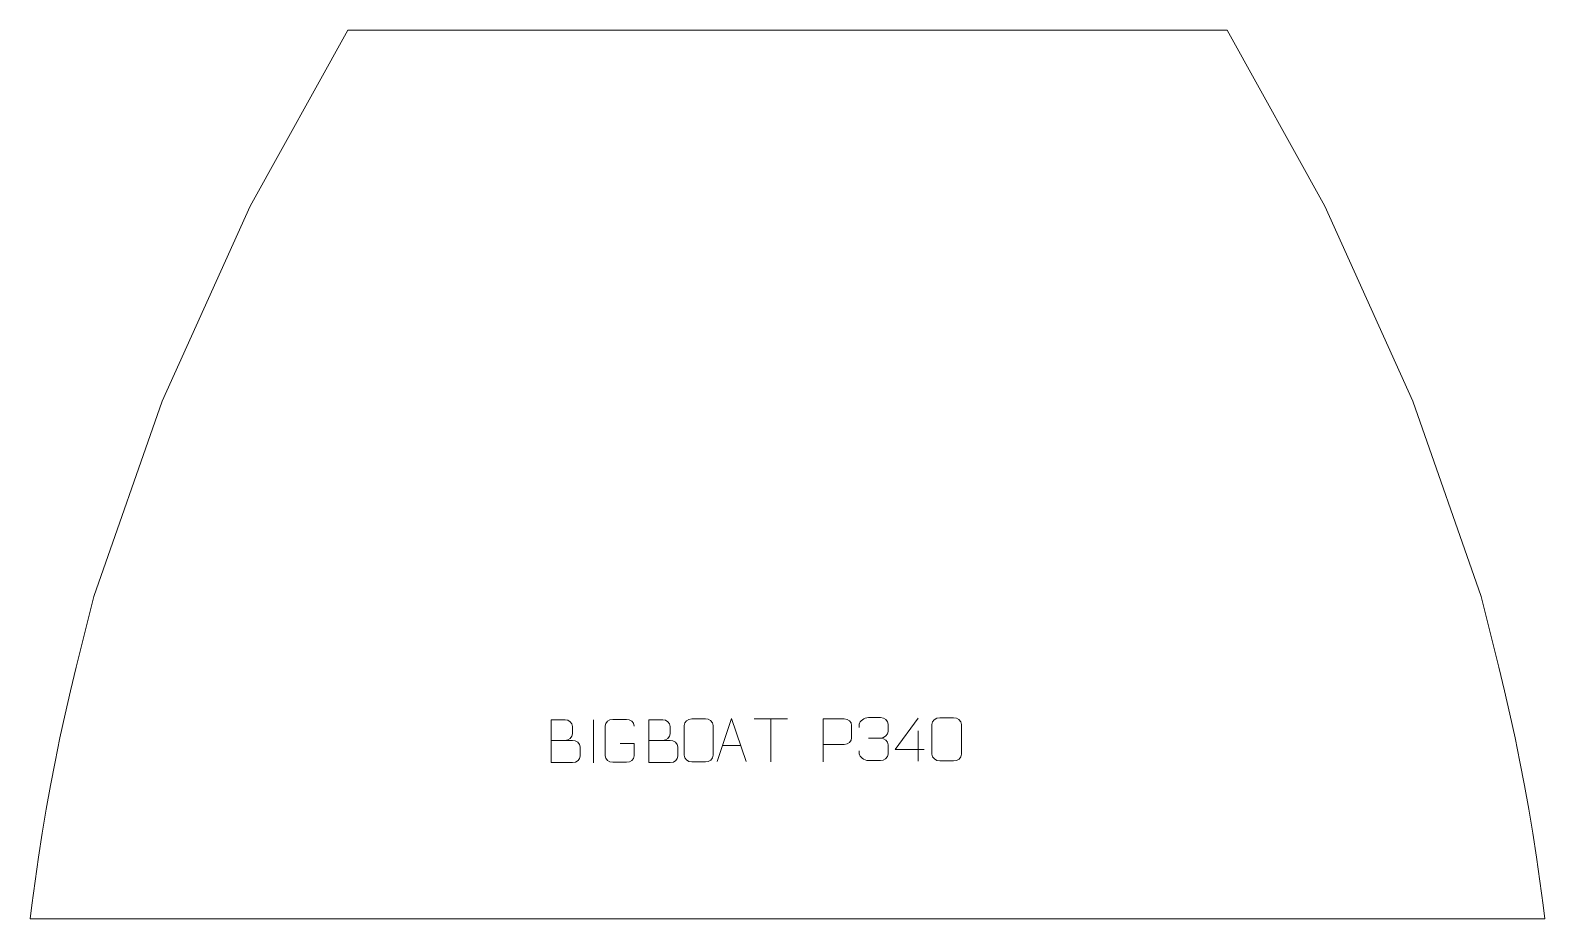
# Model space of a CAD drawing. Header units: millimetres. Extents: x -379 to 397, y 869 to 1324.
import ezdxf

# ---------------------------------------------------------------- set-up
doc = ezdxf.new("R2010")
doc.units = ezdxf.units.MM
doc.header["$MEASUREMENT"] = 0
doc.layers.add('layer 1', color=7, linetype='Continuous')

msp = doc.modelspace()

# ---------------------------------------------------------------- linework, layer by layer
at = {"layer": 'layer 1', "color": 242, "lineweight": 9}
msp.add_open_spline([(-216.0072, 1324.1836), (-216.0072, 1324.1836), (233.9928, 1324.1836), (233.9928, 1324.1836), (233.9928, 1324.1836), (233.9928, 1324.1836), (283.9922, 1234.1838), (283.9922, 1234.1838), (283.9922, 1234.1838), (283.9922, 1234.1838), (328.9921, 1134.1833), (328.9921, 1134.1833), (328.9921, 1134.1833), (328.9921, 1134.1833), (363.9923, 1034.1841), (363.9923, 1034.1841), (363.9923, 1034.1841), (363.9923, 1034.1841), (373.0394, 997.9907), (373.0394, 997.9907), (373.0394, 997.9907), (373.0394, 997.9907), (375.9739, 985.9464), (375.9739, 985.9464), (375.9739, 985.9464), (375.9739, 985.9464), (378.7597, 973.8657), (378.7597, 973.8657), (378.7597, 973.8657), (378.7597, 973.8657), (381.3999, 961.7541), (381.3999, 961.7541), (381.3999, 961.7541), (381.3999, 961.7541), (383.8924, 949.6091), (383.8924, 949.6091), (383.8924, 949.6091), (383.8924, 949.6091), (386.2349, 937.436), (386.2349, 937.436), (386.2349, 937.436), (386.2349, 937.436), (388.432, 925.2352), (388.432, 925.2352), (388.432, 925.2352), (388.432, 925.2352), (390.478, 913.009), (390.478, 913.009), (390.478, 913.009), (390.478, 913.009), (392.3758, 900.7578), (392.3758, 900.7578), (392.3758, 900.7578), (392.3758, 900.7578), (394.1257, 888.4856), (394.1257, 888.4856), (394.1257, 888.4856), (394.1257, 888.4856), (395.7241, 876.1924), (395.7241, 876.1924), (395.7241, 876.1924), (395.7241, 876.1924), (396.5491, 869.1841), (396.5491, 869.1841), (396.5491, 869.1841), (396.5491, 869.1841), (-378.5651, 869.1841), (-378.5651, 869.1841), (-378.5651, 869.1841), (-378.5651, 869.1841), (-377.7401, 876.1924), (-377.7401, 876.1924), (-377.7401, 876.1924), (-377.7401, 876.1924), (-376.1401, 888.4856), (-376.1401, 888.4856), (-376.1401, 888.4856), (-376.1401, 888.4856), (-374.3918, 900.7578), (-374.3918, 900.7578), (-374.3918, 900.7578), (-374.3918, 900.7578), (-372.494, 913.009), (-372.494, 913.009), (-372.494, 913.009), (-372.494, 913.009), (-370.4464, 925.2352), (-370.4464, 925.2352), (-370.4464, 925.2352), (-370.4464, 925.2352), (-368.2509, 937.436), (-368.2509, 937.436), (-368.2509, 937.436), (-368.2509, 937.436), (-365.9068, 949.6091), (-365.9068, 949.6091), (-365.9068, 949.6091), (-365.9068, 949.6091), (-363.4148, 961.7541), (-363.4148, 961.7541), (-363.4148, 961.7541), (-363.4148, 961.7541), (-360.7757, 973.8657), (-360.7757, 973.8657), (-360.7757, 973.8657), (-360.7757, 973.8657), (-357.9883, 985.9464), (-357.9883, 985.9464), (-357.9883, 985.9464), (-357.9883, 985.9464), (-355.0554, 997.9907), (-355.0554, 997.9907), (-355.0554, 997.9907), (-355.0554, 997.9907), (-346.0067, 1034.1841), (-346.0067, 1034.1841), (-346.0067, 1034.1841), (-346.0067, 1034.1841), (-311.0066, 1134.1833), (-311.0066, 1134.1833), (-311.0066, 1134.1833), (-311.0066, 1134.1833), (-266.0066, 1234.1838), (-266.0066, 1234.1838), (-266.0066, 1234.1838), (-266.0066, 1234.1838), (-216.0072, 1324.1836), (-216.0072, 1324.1836)], degree=3, knots=[0, 0, 0, 0, 0.03030303, 0.03030303, 0.03030303, 0.03030303, 0.06060606, 0.06060606, 0.06060606, 0.06060606, 0.09090909, 0.09090909, 0.09090909, 0.09090909, 0.12121212, 0.12121212, 0.12121212, 0.12121212, 0.15151515, 0.15151515, 0.15151515, 0.15151515, 0.18181818, 0.18181818, 0.18181818, 0.18181818, 0.21212121, 0.21212121, 0.21212121, 0.21212121, 0.24242424, 0.24242424, 0.24242424, 0.24242424, 0.27272727, 0.27272727, 0.27272727, 0.27272727, 0.3030303, 0.3030303, 0.3030303, 0.3030303, 0.33333333, 0.33333333, 0.33333333, 0.33333333, 0.36363636, 0.36363636, 0.36363636, 0.36363636, 0.39393939, 0.39393939, 0.39393939, 0.39393939, 0.42424242, 0.42424242, 0.42424242, 0.42424242, 0.45454545, 0.45454545, 0.45454545, 0.45454545, 0.48484848, 0.48484848, 0.48484848, 0.48484848, 0.51515152, 0.51515152, 0.51515152, 0.51515152, 0.54545455, 0.54545455, 0.54545455, 0.54545455, 0.57575758, 0.57575758, 0.57575758, 0.57575758, 0.60606061, 0.60606061, 0.60606061, 0.60606061, 0.63636364, 0.63636364, 0.63636364, 0.63636364, 0.66666667, 0.66666667, 0.66666667, 0.66666667, 0.6969697, 0.6969697, 0.6969697, 0.6969697, 0.72727273, 0.72727273, 0.72727273, 0.72727273, 0.75757576, 0.75757576, 0.75757576, 0.75757576, 0.78787879, 0.78787879, 0.78787879, 0.78787879, 0.81818182, 0.81818182, 0.81818182, 0.81818182, 0.84848485, 0.84848485, 0.84848485, 0.84848485, 0.87878788, 0.87878788, 0.87878788, 0.87878788, 0.90909091, 0.90909091, 0.90909091, 0.90909091, 0.93939394, 0.93939394, 0.93939394, 0.93939394, 1, 1, 1, 1], dxfattribs=at)
at = {"layer": 'layer 1', "color": 250, "lineweight": 9}
for points, knots in [([(-111.9338, 960.5434), (-108.2952, 960.5438), (-104.7081, 960.5438), (-101.0687, 960.5434), (-101.0687, 960.5434), (-99.0933, 960.5282), (-97.1697, 958.9976), (-97.1697, 957.1906), (-97.1697, 957.1906), (-97.1701, 956.1957), (-97.1701, 953.5073), (-97.1697, 952.512), (-97.1697, 952.512), (-97.1521, 950.8741), (-98.6942, 949.0986), (-101.0157, 949.1135), (-101.0157, 949.1135), (-104.6555, 949.1138), (-108.2949, 949.1138), (-111.9338, 949.1135), (-111.9338, 949.1135), (-111.9338, 956.447), (-111.9338, 963.7801), (-111.9338, 971.1129), (-111.9338, 971.1129), (-109.5601, 971.1129), (-107.186, 971.1129), (-104.8118, 971.1129), (-104.8118, 971.1129), (-103.131, 971.1285), (-101.0342, 969.4441), (-101.0165, 967.714), (-101.0165, 967.714), (-101.0169, 965.8925), (-101.0169, 965.7638), (-101.0165, 963.942), (-101.0165, 963.942), (-100.9992, 962.1205), (-102.8537, 960.5282), (-104.8637, 960.5434)], [0, 0, 0, 0, 0.09090909, 0.09090909, 0.09090909, 0.09090909, 0.18181818, 0.18181818, 0.18181818, 0.18181818, 0.27272727, 0.27272727, 0.27272727, 0.27272727, 0.36363636, 0.36363636, 0.36363636, 0.36363636, 0.45454545, 0.45454545, 0.45454545, 0.45454545, 0.54545455, 0.54545455, 0.54545455, 0.54545455, 0.63636364, 0.63636364, 0.63636364, 0.63636364, 0.72727273, 0.72727273, 0.72727273, 0.72727273, 0.81818182, 0.81818182, 0.81818182, 0.81818182, 1, 1, 1, 1]), ([(-76.6622, 958.9679), (-76.6622, 958.9679), (-69.4941, 958.9679), (-69.4941, 958.9679), (-69.4941, 958.9679), (-69.4941, 958.9679), (-69.4941, 952.6484), (-69.4941, 952.6484), (-69.4941, 952.6484), (-69.6338, 950.6001), (-71.311, 949.2956), (-73.4588, 949.2861), (-73.4588, 949.2861), (-75.7906, 949.2864), (-78.1226, 949.2864), (-80.4541, 949.2861), (-80.4541, 949.2861), (-82.379, 949.1932), (-84.3512, 950.8546), (-84.34, 952.6331), (-84.34, 952.6331), (-84.3396, 957.72), (-84.3396, 962.8067), (-84.34, 967.893), (-84.34, 967.893), (-84.3358, 969.778), (-82.589, 971.2936), (-80.4367, 971.2819), (-80.4367, 971.2819), (-78.111, 971.2819), (-75.7849, 971.2819), (-73.4588, 971.2819), (-73.4588, 971.2819), (-71.5121, 971.313), (-69.5207, 969.9981), (-69.4941, 967.849)], [0, 0, 0, 0, 0.1, 0.1, 0.1, 0.1, 0.2, 0.2, 0.2, 0.2, 0.3, 0.3, 0.3, 0.3, 0.4, 0.4, 0.4, 0.4, 0.5, 0.5, 0.5, 0.5, 0.6, 0.6, 0.6, 0.6, 0.7, 0.7, 0.7, 0.7, 0.8, 0.8, 0.8, 0.8, 1, 1, 1, 1]), ([(-61.9338, 960.5434), (-58.2952, 960.5438), (-54.7081, 960.5438), (-51.0687, 960.5434), (-51.0687, 960.5434), (-49.0933, 960.5282), (-47.1697, 958.9976), (-47.1697, 957.1906), (-47.1697, 957.1906), (-47.1701, 956.1957), (-47.1701, 953.5073), (-47.1697, 952.512), (-47.1697, 952.512), (-47.1521, 950.8741), (-48.6942, 949.0986), (-51.0157, 949.1135), (-51.0157, 949.1135), (-54.6555, 949.1138), (-58.2949, 949.1138), (-61.9338, 949.1135), (-61.9338, 949.1135), (-61.9338, 956.447), (-61.9338, 963.7801), (-61.9338, 971.1129), (-61.9338, 971.1129), (-59.5601, 971.1129), (-57.186, 971.1129), (-54.8118, 971.1129), (-54.8118, 971.1129), (-53.131, 971.1285), (-51.0342, 969.4441), (-51.0165, 967.714), (-51.0165, 967.714), (-51.0169, 965.8925), (-51.0169, 965.7638), (-51.0165, 963.942), (-51.0165, 963.942), (-50.9992, 962.1205), (-52.8537, 960.5282), (-54.8637, 960.5434)], [0, 0, 0, 0, 0.09090909, 0.09090909, 0.09090909, 0.09090909, 0.18181818, 0.18181818, 0.18181818, 0.18181818, 0.27272727, 0.27272727, 0.27272727, 0.27272727, 0.36363636, 0.36363636, 0.36363636, 0.36363636, 0.45454545, 0.45454545, 0.45454545, 0.45454545, 0.54545455, 0.54545455, 0.54545455, 0.54545455, 0.63636364, 0.63636364, 0.63636364, 0.63636364, 0.72727273, 0.72727273, 0.72727273, 0.72727273, 0.81818182, 0.81818182, 0.81818182, 0.81818182, 1, 1, 1, 1]), ([(-40.0209, 971.5432), (-37.6952, 971.5432), (-35.3691, 971.5432), (-33.043, 971.5432), (-33.043, 971.5432), (-31.0964, 971.5745), (-29.105, 970.2595), (-29.0783, 968.1105), (-29.0783, 968.1105), (-29.0787, 963.0439), (-29.0787, 957.977), (-29.0783, 952.9098), (-29.0783, 952.9098), (-29.2181, 950.8615), (-30.8953, 949.557), (-33.043, 949.5475), (-33.043, 949.5475), (-35.3749, 949.5479), (-37.7068, 949.5479), (-40.0383, 949.5475), (-40.0383, 949.5475), (-41.9633, 949.4546), (-43.9354, 951.116), (-43.9242, 952.8945), (-43.9242, 952.8945), (-43.9239, 957.9815), (-43.9239, 963.0681), (-43.9242, 968.1544), (-43.9242, 968.1544), (-43.92, 970.0394), (-42.1733, 971.5551), (-40.0209, 971.5432)], [0, 0, 0, 0, 0.11111111, 0.11111111, 0.11111111, 0.11111111, 0.22222222, 0.22222222, 0.22222222, 0.22222222, 0.33333333, 0.33333333, 0.33333333, 0.33333333, 0.44444444, 0.44444444, 0.44444444, 0.44444444, 0.55555556, 0.55555556, 0.55555556, 0.55555556, 0.66666667, 0.66666667, 0.66666667, 0.66666667, 0.77777778, 0.77777778, 0.77777778, 0.77777778, 1, 1, 1, 1]), ([(-27.0529, 949.6884), (-27.0529, 949.6884), (-19.6819, 971.6879), (-19.6819, 971.6879), (-19.6819, 971.6879), (-19.6819, 971.6879), (-12.112, 949.6884), (-12.112, 949.6884)], [0, 0, 0, 0, 0.33333333, 0.33333333, 0.33333333, 0.33333333, 1, 1, 1, 1]), ([(27.1666, 949.544), (27.1666, 949.544), (27.1666, 971.5434), (27.1666, 971.5434), (27.1666, 971.5434), (30.7616, 971.5434), (34.3569, 971.5434), (37.9523, 971.5434), (37.9523, 971.5434), (40.2775, 971.51), (41.8349, 970.1964), (41.8307, 968.1103), (41.8307, 968.1103), (41.8303, 966.3157), (41.8303, 963.6185), (41.8307, 961.8235), (41.8307, 961.8235), (41.8242, 960.1702), (40.012, 958.4582), (38.0024, 958.4413), (38.0024, 958.4413), (38.0024, 958.4413), (27.1666, 958.4413), (27.1666, 958.4413)], [0, 0, 0, 0, 0.14285714, 0.14285714, 0.14285714, 0.14285714, 0.28571429, 0.28571429, 0.28571429, 0.28571429, 0.42857143, 0.42857143, 0.42857143, 0.42857143, 0.57142857, 0.57142857, 0.57142857, 0.57142857, 0.71428571, 0.71428571, 0.71428571, 0.71428571, 1, 1, 1, 1]), ([(45.7183, 967.1523), (45.7183, 967.1523), (45.7183, 968.7897), (45.7183, 968.7897), (45.7183, 968.7897), (45.704, 970.3254), (48.3685, 972.1928), (50.4276, 972.1727), (50.4276, 972.1727), (52.4917, 972.1727), (54.5557, 972.1727), (56.6194, 972.1727), (56.6194, 972.1727), (58.8139, 972.1805), (60.4122, 970.5523), (60.4566, 968.8666), (60.4566, 968.8666), (60.4562, 967.6014), (60.4562, 966.3362), (60.4566, 965.0706), (60.4566, 965.0706), (60.408, 963.6129), (58.8054, 961.6468), (56.6071, 961.6557), (56.6071, 961.6557), (58.8108, 961.6458), (60.4188, 960.0561), (60.4728, 958.2404), (60.4728, 958.2404), (60.4724, 956.667), (60.4724, 955.0935), (60.4728, 953.5198), (60.4728, 953.5198), (60.4829, 951.7024), (58.428, 950.148), (56.6071, 950.1552), (56.6071, 950.1552), (54.5418, 950.1555), (52.4766, 950.1555), (50.411, 950.1552), (50.411, 950.1552), (48.2424, 950.1654), (45.7114, 952.2814), (45.6928, 953.5701), (45.6928, 953.5701), (45.6928, 953.5701), (45.6928, 955.2527), (45.6928, 955.2527)], [0, 0, 0, 0, 0.07692308, 0.07692308, 0.07692308, 0.07692308, 0.15384615, 0.15384615, 0.15384615, 0.15384615, 0.23076923, 0.23076923, 0.23076923, 0.23076923, 0.30769231, 0.30769231, 0.30769231, 0.30769231, 0.38461538, 0.38461538, 0.38461538, 0.38461538, 0.46153846, 0.46153846, 0.46153846, 0.46153846, 0.53846154, 0.53846154, 0.53846154, 0.53846154, 0.61538462, 0.61538462, 0.61538462, 0.61538462, 0.69230769, 0.69230769, 0.69230769, 0.69230769, 0.76923077, 0.76923077, 0.76923077, 0.76923077, 0.84615385, 0.84615385, 0.84615385, 0.84615385, 1, 1, 1, 1]), ([(78.8833, 955.8802), (78.8833, 955.8802), (64.0616, 955.8802), (64.0616, 955.8802), (64.0616, 955.8802), (64.0616, 955.8802), (75.9392, 971.8114), (75.9392, 971.8114)], [0, 0, 0, 0, 0.33333333, 0.33333333, 0.33333333, 0.33333333, 1, 1, 1, 1]), ([(86.9102, 972.0723), (89.2763, 972.0723), (91.6428, 972.0723), (94.0093, 972.0723), (94.0093, 972.0723), (95.9898, 972.1036), (98.0158, 970.7862), (98.0429, 968.6333), (98.0429, 968.6333), (98.0425, 963.5574), (98.0425, 958.4813), (98.0429, 953.4048), (98.0429, 953.4048), (97.9008, 951.3527), (96.1944, 950.0459), (94.0093, 950.0363), (94.0093, 950.0363), (91.6369, 950.0367), (89.2645, 950.0367), (86.8925, 950.0363), (86.8925, 950.0363), (84.934, 949.9433), (82.9276, 951.6077), (82.939, 953.3894), (82.939, 953.3894), (82.9394, 958.4857), (82.9394, 963.5816), (82.939, 968.6772), (82.939, 968.6772), (82.9433, 970.5657), (84.7204, 972.0842), (86.9102, 972.0723)], [0, 0, 0, 0, 0.11111111, 0.11111111, 0.11111111, 0.11111111, 0.22222222, 0.22222222, 0.22222222, 0.22222222, 0.33333333, 0.33333333, 0.33333333, 0.33333333, 0.44444444, 0.44444444, 0.44444444, 0.44444444, 0.55555556, 0.55555556, 0.55555556, 0.55555556, 0.66666667, 0.66666667, 0.66666667, 0.66666667, 0.77777778, 0.77777778, 0.77777778, 0.77777778, 1, 1, 1, 1])]:
    msp.add_open_spline(points, degree=3, knots=knots, dxfattribs=at)
for points in [[(-90.2199, 971.0258), (-90.2199, 971.0258), (-90.2199, 949.0083), (-90.2199, 949.0083)], [(-7.9949, 971.5227), (-7.9949, 971.5227), (8.9923, 971.5227), (8.9923, 971.5227)], [(0.4989, 949.544), (0.4989, 949.544), (0.4989, 971.5435), (0.4989, 971.5435)], [(50.428, 961.6465), (50.428, 961.6465), (56.6244, 961.6465), (56.6244, 961.6465)], [(75.9392, 965.3673), (75.9392, 965.3673), (75.9392, 949.7938), (75.9392, 949.7938)], [(-24.3303, 957.8429), (-24.3303, 957.8429), (-14.8346, 957.8429), (-14.8346, 957.8429)]]:
    msp.add_open_spline(points, degree=3, dxfattribs=at)

doc.saveas('drawing.dxf')
